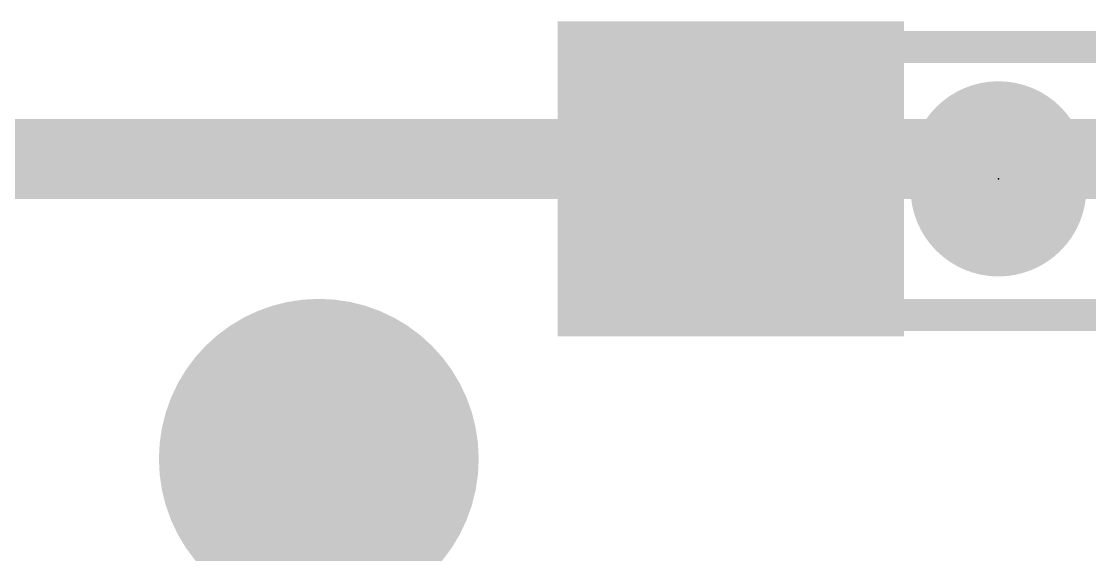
# Model space of a CAD drawing. Extents: x -33 to 74, y -11 to 28.
# Drawn here: x 23.566 to 26.96, y 14.047 to 15.74 of the extents above; entities that cross this region are included whole.
import ezdxf

# ---------------------------------------------------------------- set-up
doc = ezdxf.new("R2010")
doc.units = 0
for name, color, linetype in [('1', 12, 'CONTINUOUS'), ('16', 132, 'CONTINUOUS'), ('18', 110, 'CONTINUOUS'), ('21', 41, 'CONTINUOUS'), ('23', 53, 'CONTINUOUS'), ('51', 53, 'CONTINUOUS')]:
    doc.layers.add(name, color=color, linetype=linetype)

# ---------------------------------------------------------------- blocks, each defined once
blk = doc.blocks.new('RECT')
blk.add_solid([(-0.5, -0.5), (0.5, -0.5), (-0.5, 0.5), (0.5, 0.5)])
blk = doc.blocks.new('ROUNDV')
at = {"const_width": 0.5}
blk.add_lwpolyline([(0, -0.25, 1), (0, 0.25, 1), (0, -0.25)], format="xyb", dxfattribs=at)

msp = doc.modelspace()

# ---------------------------------------------------------------- linework, layer by layer
at = {"layer": '16', "const_width": 0.254}
msp.add_lwpolyline([(17.7165, 15.3035), (30.7975, 15.3035)], dxfattribs=at)
at = {"layer": '21', "const_width": 0.5588}
msp.add_lwpolyline([(26.67, 15.2095), (26.67, 15.2705)], dxfattribs=at)
at = {"layer": '21', "const_width": 0.2794}
for points in [[(26.8097, 15.2705, 1), (26.5303, 15.2705)], [(26.5303, 15.2095, 1), (26.8097, 15.2095)]]:
    msp.add_lwpolyline(points, format="xyb", dxfattribs=at)
at = {"layer": '23'}
msp.add_point((26.67, 15.24), dxfattribs=at)
at = {"layer": '51', "const_width": 0.1016}
for points in [[(27.026, 15.659), (26.314, 15.659)], [(27.026, 14.808), (26.314, 14.808)]]:
    msp.add_lwpolyline(points, dxfattribs=at)
at = {"layer": '51', "const_width": 0.0508}
for points in [[(26.314, 15.6844, 1), (26.314, 15.6336)], [(26.314, 14.8334, 1), (26.314, 14.7826)]]:
    msp.add_lwpolyline(points, format="xyb", dxfattribs=at)

# ---------------------------------------------------------------- block references
at = {"layer": '1', "xscale": 1.1, "rotation": 180}
msp.add_blockref('RECT', (25.82, 15.24), dxfattribs=at)
at = {"layer": '18', "xscale": 1.016, "yscale": 1.016}
msp.add_blockref('ROUNDV', (24.511, 14.351), dxfattribs=at)
msp.add_blockref('ROUNDV', (24.511, 14.351), dxfattribs=at)
at = {"layer": '51', "xscale": 0.5001, "yscale": 0.95, "rotation": 180}
msp.add_blockref('RECT', (26.0898, 15.2349), dxfattribs=at)

doc.saveas('drawing.dxf')
